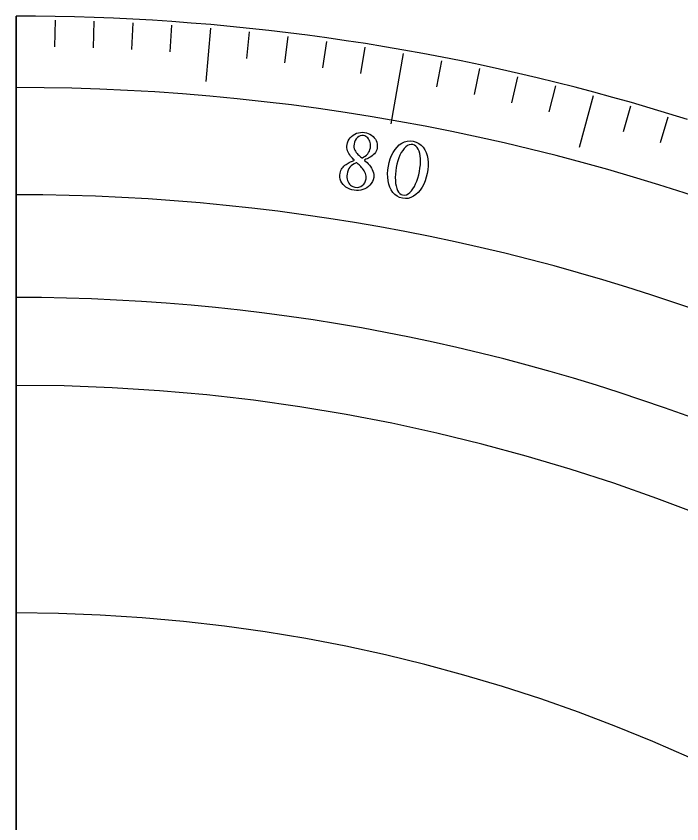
# Model space of a CAD drawing. Header units: millimetres. Extents: x -1 to 120, y -1 to 120.
# Drawn here: x 0 to 35.78, y 76.59 to 120 of the extents above; entities that cross this region are included whole.
import ezdxf

# ---------------------------------------------------------------- set-up
doc = ezdxf.new("R2010")
doc.units = ezdxf.units.MM
for name, color, linetype in [('CUT_OUTER', 1, 'Continuous'), ('ENGRAVE', 7, 'Continuous'), ('ENGRAVE_FINE', 8, 'Continuous'), ('TEXT', 5, 'Continuous')]:
    doc.layers.add(name, color=color, linetype=linetype)

msp = doc.modelspace()

# ---------------------------------------------------------------- linework, layer by layer
at = {"layer": 'CUT_OUTER'}
msp.add_lwpolyline([(36.0847, 114.446), (35.0846, 114.7566), (34.0818, 115.0584), (33.0765, 115.3514), (32.0686, 115.6357), (31.0583, 115.9111), (30.0456, 116.1777), (29.0306, 116.4355), (28.0134, 116.6844), (26.9941, 116.9244), (25.9728, 117.1555), (24.9494, 117.3777), (23.9242, 117.591), (22.8971, 117.7953), (21.8683, 117.9906), (20.8378, 118.1769), (19.8057, 118.3543), (18.7721, 118.5226), (17.7371, 118.6819), (16.7008, 118.8322), (15.6631, 118.9734), (14.6243, 119.1055), (13.5844, 119.2286), (12.5434, 119.3426), (11.5015, 119.4475), (10.4587, 119.5434), (9.4151, 119.6301), (8.3708, 119.7077), (7.3258, 119.7762), (6.2803, 119.8355), (5.2343, 119.8858), (4.1879, 119.9269), (3.1412, 119.9589), (2.0943, 119.9817), (1.0472, 119.9954), (0, 120), (0, 120), (0, 0)], dxfattribs=at)
at = {"layer": 'ENGRAVE'}
for points in [[(0, 0), (0, 120)], [(0, 119.808), (0, 115.968)], [(10.442, 119.3521), (10.1909, 116.4831)], [(20.8044, 117.9878), (20.1376, 114.2062)], [(31.0086, 115.7256), (30.2632, 112.9438)]]:
    msp.add_lwpolyline(points, dxfattribs=at)
for radius in [116.16, 110.4, 104.88]:
    msp.add_arc((0, 0), radius, 0, 90, dxfattribs=at)
at = {"layer": 'ENGRAVE_FINE'}
for points in [[(2.0909, 119.7898), (2.0658, 118.35)], [(4.1812, 119.735), (4.131, 118.2959)], [(6.2703, 119.6438), (6.1949, 118.2058)], [(8.3574, 119.5162), (8.2569, 118.0797)], [(12.5233, 119.1517), (12.3728, 117.7196)], [(14.6009, 118.915), (14.4254, 117.4857)], [(16.6741, 118.642), (16.4736, 117.2161)], [(18.7421, 118.333), (18.5168, 116.9107)], [(22.8604, 117.6068), (22.5857, 116.1932)], [(24.9095, 117.1899), (24.6101, 115.7814)], [(26.9509, 116.7373), (26.627, 115.3342)], [(28.9842, 116.2492), (28.6358, 114.852)], [(33.0236, 115.1668), (32.6266, 113.7826)], [(35.0285, 114.573), (34.6075, 113.1959)]]:
    msp.add_lwpolyline(points, dxfattribs=at)
for radius in [100.1586, 87.9254]:
    msp.add_arc((0, 0), radius, 0, 90, dxfattribs=at)
at = {"layer": 'TEXT'}
for points in [[(18.7183, 113.7482), (18.8247, 113.7253), (18.9248, 113.6927), (19.0183, 113.6504), (19.1054, 113.5984), (19.1839, 113.5377), (19.2518, 113.4694), (19.3091, 113.3934), (19.3556, 113.3097), (19.3893, 113.2191), (19.4078, 113.1223), (19.4112, 113.0193), (19.3994, 112.9101), (19.3784, 112.8214), (19.3474, 112.7406), (19.3063, 112.6678), (19.2552, 112.6031), (19.1973, 112.5451), (19.1356, 112.4928), (19.0701, 112.4461), (19.0009, 112.405), (18.931, 112.3685), (18.8632, 112.3353), (18.7977, 112.3055), (18.7343, 112.279), (18.7205, 112.2757), (18.7151, 112.2697), (18.718, 112.261), (18.7294, 112.2497), (18.796, 112.1952), (18.8611, 112.1347), (18.9249, 112.068), (18.9872, 111.9953), (19.0454, 111.9182), (19.0967, 111.8384), (19.1413, 111.756), (19.179, 111.671), (19.2071, 111.5848), (19.2229, 111.4988), (19.2265, 111.413), (19.2179, 111.3275), (19.1898, 111.2123), (19.1471, 111.1059), (19.0896, 111.0083), (19.0174, 110.9195), (18.9338, 110.841), (18.842, 110.7742), (18.742, 110.7191), (18.6338, 110.6756), (18.5207, 110.6451), (18.4061, 110.629), (18.2898, 110.6271), (18.1719, 110.6394), (18.0479, 110.666), (17.9328, 110.7035), (17.8266, 110.752), (17.7293, 110.8116), (17.6427, 110.8806), (17.5688, 110.9575), (17.5076, 111.0424), (17.4591, 111.1353), (17.4245, 111.2345), (17.4048, 111.3382), (17.4001, 111.4464), (17.4105, 111.5592), (17.4268, 111.635), (17.451, 111.7058), (17.4832, 111.7716), (17.5235, 111.8324), (17.5696, 111.8885), (17.6195, 111.9402), (17.6732, 111.9876), (17.7306, 112.0305), (17.7897, 112.0694), (17.8487, 112.1046), (17.9073, 112.136), (17.9658, 112.1637), (18.0216, 112.1883), (18.0723, 112.2106), (18.1179, 112.2305), (18.1584, 112.2481), (18.1669, 112.2539), (18.1704, 112.26), (18.1689, 112.2662), (18.1624, 112.2725), (18.1174, 112.3132), (18.0712, 112.3607), (18.0239, 112.4148), (17.9753, 112.4758), (17.9287, 112.542), (17.8871, 112.6121), (17.8504, 112.6861), (17.8188, 112.764), (17.795, 112.8449), (17.7819, 112.9279), (17.7796, 113.0129), (17.7881, 113.0999), (17.8109, 113.1998), (17.8472, 113.2938), (17.8969, 113.3819), (17.96, 113.4641), (18.0337, 113.5384), (18.1153, 113.6031), (18.2046, 113.6579), (18.3018, 113.703), (18.4036, 113.736), (18.507, 113.7545), (18.6119, 113.7586), (18.7183, 113.7482)], [(18.6661, 113.5861), (18.5806, 113.59), (18.4986, 113.5733), (18.4199, 113.5359), (18.3446, 113.4778), (18.2781, 113.4045), (18.2257, 113.3213), (18.1874, 113.2284), (18.1631, 113.1256), (18.1545, 113.0378), (18.1579, 112.9552), (18.1733, 112.8779), (18.2005, 112.8059), (18.2361, 112.7392), (18.2767, 112.6776), (18.3221, 112.6211), (18.3724, 112.5697), (18.4236, 112.5228), (18.4716, 112.4794), (18.5163, 112.4398), (18.5578, 112.4037), (18.563, 112.4007), (18.5695, 112.398), (18.5773, 112.3958), (18.5865, 112.394), (18.5887, 112.3936), (18.5902, 112.3933), (18.5911, 112.3932), (18.5914, 112.3931), (18.5986, 112.3923), (18.6052, 112.3921), (18.6113, 112.3927), (18.6169, 112.394), (18.6957, 112.4342), (18.7682, 112.4818), (18.8343, 112.5367), (18.8942, 112.5989), (18.9459, 112.6687), (18.9875, 112.7465), (19.0191, 112.8322), (19.0407, 112.926), (19.0489, 112.9968), (19.0499, 113.0676), (19.0435, 113.1384), (19.0298, 113.2092), (19.0089, 113.2777), (18.9812, 113.3417), (18.9466, 113.4011), (18.9052, 113.4561), (18.8566, 113.5037), (18.8005, 113.5413), (18.737, 113.5687), (18.6661, 113.5861)], [(21.3377, 113.276), (21.4997, 113.2318), (21.6434, 113.1637), (21.7685, 113.0719), (21.8751, 112.9564), (21.9635, 112.8217), (22.034, 112.6725), (22.0868, 112.5086), (22.1217, 112.3302), (22.1393, 112.1419), (22.1402, 111.9484), (22.1242, 111.7497), (22.0916, 111.5457), (22.0439, 111.3448), (21.9826, 111.155), (21.9078, 110.9765), (21.8196, 110.809), (21.7197, 110.657), (21.6096, 110.5246), (21.4894, 110.4117), (21.3592, 110.3184), (21.2204, 110.2491), (21.0744, 110.2085), (20.9213, 110.1966), (20.7608, 110.2132), (20.6093, 110.2554), (20.4736, 110.3218), (20.3534, 110.4125), (20.2489, 110.5276), (20.1603, 110.6621), (20.0883, 110.8112), (20.0327, 110.9748), (19.9937, 111.153), (19.9714, 111.3412), (19.9659, 111.5349), (19.9774, 111.734), (20.0059, 111.9386), (20.0499, 112.1404), (20.1078, 112.3312), (20.1798, 112.511), (20.2658, 112.6798), (20.3645, 112.8331), (20.4745, 112.9663), (20.5957, 113.0794), (20.7283, 113.1725), (20.8701, 113.2412), (21.0189, 113.2814), (21.1749, 113.293), (21.3377, 113.276)], [(21.3295, 113.096), (21.2293, 113.103), (21.132, 113.0858), (21.0376, 113.0444), (20.9461, 112.9787), (20.859, 112.8923), (20.7774, 112.7888), (20.7015, 112.6681), (20.6311, 112.5304), (20.5677, 112.3789), (20.5127, 112.2171), (20.466, 112.0449), (20.4276, 111.8624), (20.3993, 111.6801), (20.3822, 111.5037), (20.3763, 111.333), (20.3813, 111.1682), (20.3968, 111.0135), (20.422, 110.873), (20.4569, 110.7467), (20.5015, 110.6347), (20.5557, 110.5408), (20.6192, 110.4692), (20.6921, 110.4196), (20.7744, 110.3922), (20.8786, 110.3848), (20.9781, 110.4028), (21.0732, 110.4462), (21.1638, 110.5149), (21.2493, 110.6051), (21.3293, 110.7127), (21.4036, 110.8378), (21.4722, 110.9803), (21.5344, 111.1358), (21.589, 111.2996), (21.6362, 111.4719), (21.6759, 111.6525), (21.7066, 111.836), (21.7259, 112.0119), (21.7339, 112.1802), (21.7304, 112.3409), (21.716, 112.491), (21.6911, 112.6273), (21.6558, 112.7499), (21.61, 112.8586), (21.5542, 112.9498), (21.4888, 113.0198), (21.4139, 113.0685), (21.3295, 113.096)], [(18.2097, 110.809), (18.3218, 110.7999), (18.4251, 110.811), (18.5197, 110.8423), (18.6056, 110.8939), (18.6795, 110.9628), (18.7381, 111.0462), (18.7814, 111.1441), (18.8093, 111.2565), (18.8163, 111.3296), (18.8126, 111.4023), (18.7981, 111.4746), (18.7729, 111.5466), (18.7401, 111.6168), (18.7029, 111.6839), (18.6614, 111.748), (18.6156, 111.809), (18.5681, 111.866), (18.5217, 111.9182), (18.4763, 111.9654), (18.4319, 112.0077), (18.3921, 112.0437), (18.3606, 112.0721), (18.3372, 112.0929), (18.322, 112.106), (18.3135, 112.1118), (18.306, 112.1162), (18.2995, 112.1191), (18.2941, 112.1206), (18.2873, 112.1214), (18.2816, 112.1214), (18.2771, 112.1206), (18.2737, 112.1189), (18.1717, 112.0706), (18.0824, 112.0157), (18.0057, 111.9543), (17.9415, 111.8866), (17.8886, 111.81), (17.8455, 111.7225), (17.8124, 111.624), (17.7891, 111.5145), (17.779, 111.4194), (17.7797, 111.3297), (17.7912, 111.2456), (17.8136, 111.1669), (17.8446, 111.0946), (17.8821, 111.0298), (17.926, 110.9724), (17.9764, 110.9223), (18.0311, 110.8805), (18.0883, 110.8477), (18.1478, 110.8238), (18.2097, 110.809)]]:
    msp.add_lwpolyline(points, close=True, dxfattribs=at)

doc.saveas('drawing.dxf')
